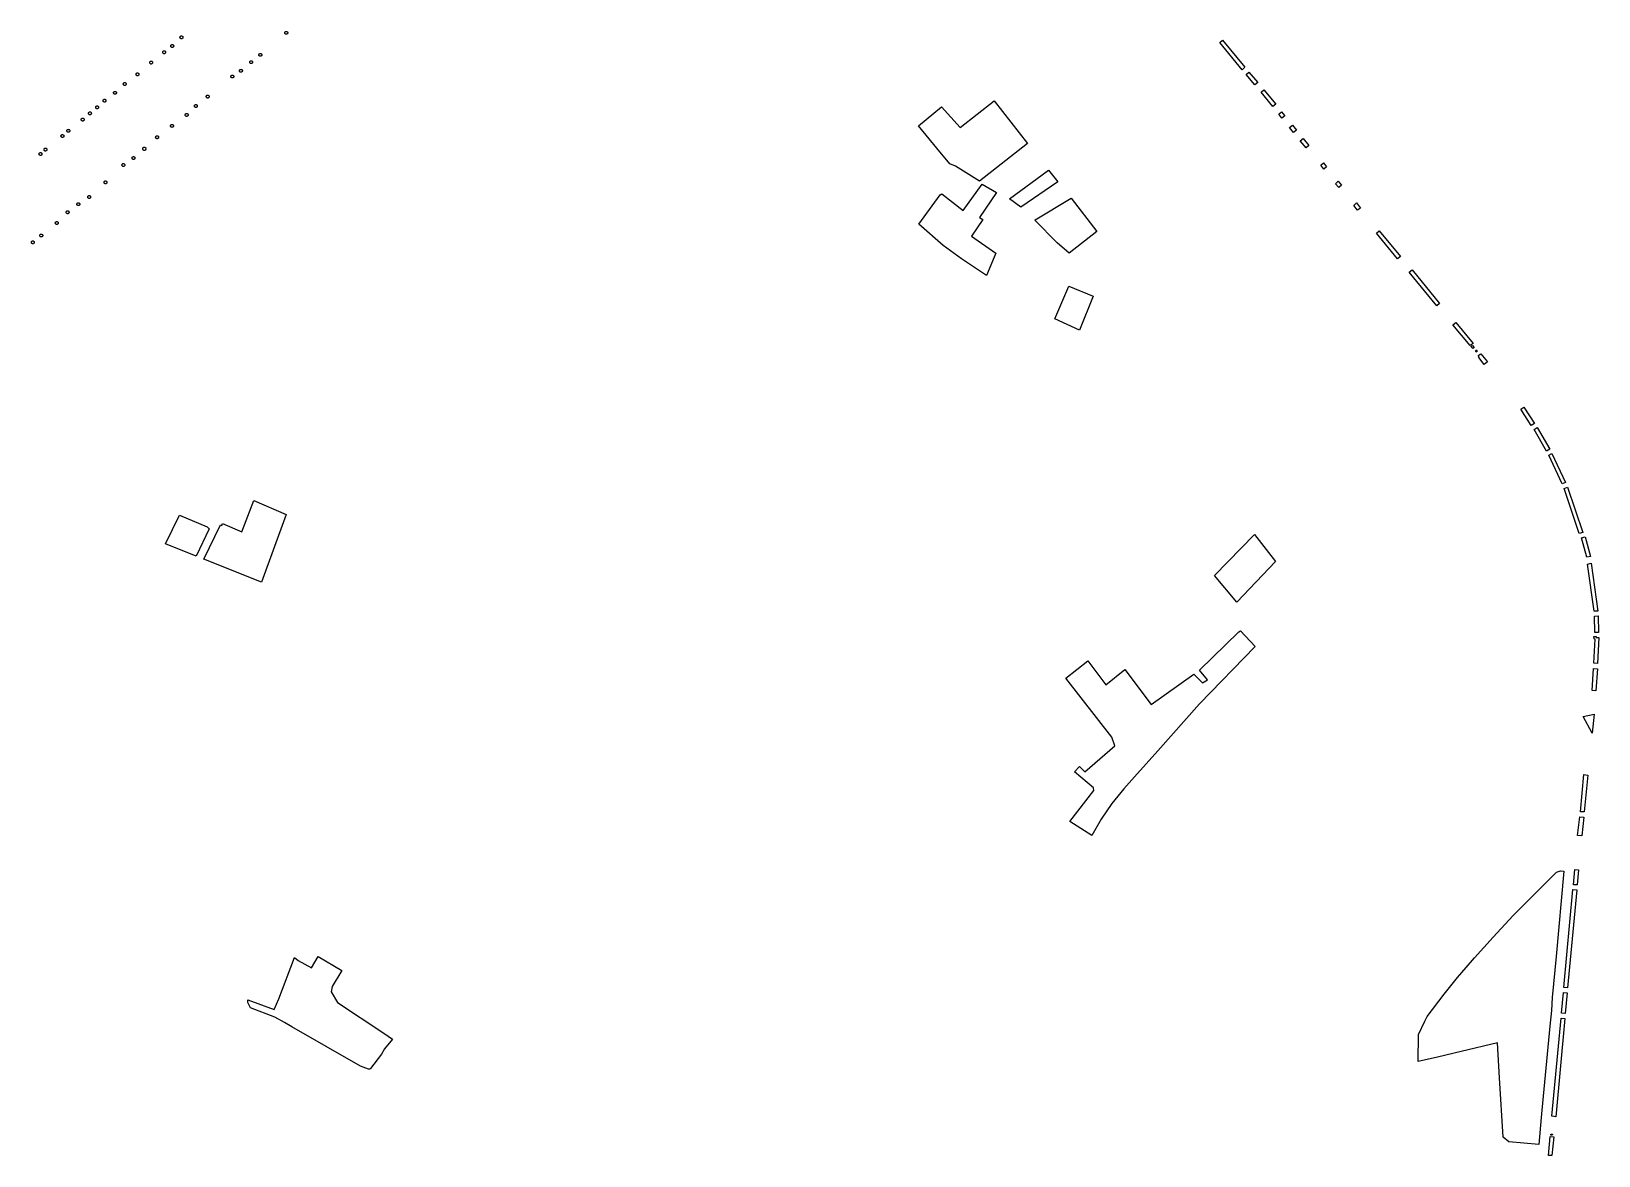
# Model space of a CAD drawing. Header units: millimetres. Extents: x 734061 to 736248, y 4017837 to 4020740.
# Drawn here: x 735692 to 736248, y 4019366 to 4019765 of the extents above; entities that cross this region are included whole.
import ezdxf

# ---------------------------------------------------------------- set-up
doc = ezdxf.new("R2010")
doc.units = ezdxf.units.MM
for name, color, linetype, true_color in [('bolvar', 143, 'Continuous', 0x3faae0), ('lachaki', 215, 'Continuous', 0xa953ac), ('park', 3, 'Continuous', 0x1ffa07)]:
    doc.layers.add(name, color=color, linetype=linetype, true_color=true_color)

msp = doc.modelspace()

# ---------------------------------------------------------------- linework, layer by layer
at = {"layer": 'bolvar'}
for points in [[(735783.28, 4019764.03), (735783.27, 4019763.93), (735783.25, 4019763.85), (735783.21, 4019763.77), (735783.16, 4019763.69), (735783.09, 4019763.63), (735783.02, 4019763.58), (735782.94, 4019763.54), (735782.85, 4019763.51), (735782.76, 4019763.51), (735782.67, 4019763.51), (735782.58, 4019763.54), (735782.5, 4019763.58), (735782.42, 4019763.63), (735782.36, 4019763.69), (735782.31, 4019763.77), (735782.27, 4019763.85), (735782.25, 4019763.93), (735782.24, 4019764.03), (735782.25, 4019764.12), (735782.27, 4019764.2), (735782.31, 4019764.28), (735782.36, 4019764.36), (735782.42, 4019764.42), (735782.5, 4019764.48), (735782.58, 4019764.51), (735782.67, 4019764.54), (735782.76, 4019764.54), (735782.85, 4019764.54), (735782.94, 4019764.51), (735783.02, 4019764.48), (735783.09, 4019764.42), (735783.16, 4019764.36), (735783.21, 4019764.28), (735783.25, 4019764.2), (735783.27, 4019764.12)], [(735742.89, 4019759.35), (735742.89, 4019759.26), (735742.86, 4019759.17), (735742.82, 4019759.09), (735742.77, 4019759.02), (735742.71, 4019758.95), (735742.63, 4019758.9), (735742.55, 4019758.86), (735742.46, 4019758.84), (735742.37, 4019758.83), (735742.28, 4019758.84), (735742.2, 4019758.86), (735742.11, 4019758.9), (735742.04, 4019758.95), (735741.98, 4019759.02), (735741.92, 4019759.09), (735741.89, 4019759.17), (735741.86, 4019759.26), (735741.85, 4019759.35), (735741.86, 4019759.44), (735741.89, 4019759.53), (735741.92, 4019759.61), (735741.98, 4019759.69), (735742.04, 4019759.75), (735742.11, 4019759.8), (735742.2, 4019759.84), (735742.28, 4019759.86), (735742.37, 4019759.87), (735742.46, 4019759.86), (735742.55, 4019759.84), (735742.63, 4019759.8), (735742.71, 4019759.75), (735742.77, 4019759.69), (735742.82, 4019759.61), (735742.86, 4019759.53), (735742.89, 4019759.44)], [(735746.15, 4019762.41), (735746.14, 4019762.32), (735746.12, 4019762.24), (735746.08, 4019762.15), (735746.03, 4019762.08), (735745.96, 4019762.02), (735745.89, 4019761.96), (735745.81, 4019761.93), (735745.72, 4019761.9), (735745.63, 4019761.89), (735745.54, 4019761.9), (735745.45, 4019761.93), (735745.37, 4019761.96), (735745.3, 4019762.02), (735745.23, 4019762.08), (735745.18, 4019762.15), (735745.14, 4019762.24), (735745.12, 4019762.32), (735745.11, 4019762.41), (735745.12, 4019762.5), (735745.14, 4019762.59), (735745.18, 4019762.67), (735745.23, 4019762.75), (735745.3, 4019762.81), (735745.37, 4019762.86), (735745.45, 4019762.9), (735745.54, 4019762.93), (735745.63, 4019762.93), (735745.72, 4019762.93), (735745.81, 4019762.9), (735745.89, 4019762.86), (735745.96, 4019762.81), (735746.03, 4019762.75), (735746.08, 4019762.67), (735746.12, 4019762.59), (735746.14, 4019762.5)], [(736114.46, 4019761.44), (736122.3, 4019751.87), (736121.33, 4019750.97), (736113.44, 4019760.62)], [(735735.43, 4019753.49), (735735.42, 4019753.4), (735735.4, 4019753.32), (735735.36, 4019753.23), (735735.31, 4019753.16), (735735.25, 4019753.1), (735735.17, 4019753.04), (735735.09, 4019753.01), (735735, 4019752.98), (735734.91, 4019752.97), (735734.82, 4019752.98), (735734.73, 4019753.01), (735734.65, 4019753.04), (735734.58, 4019753.1), (735734.51, 4019753.16), (735734.46, 4019753.23), (735734.42, 4019753.32), (735734.4, 4019753.4), (735734.39, 4019753.49), (735734.4, 4019753.58), (735734.42, 4019753.67), (735734.46, 4019753.75), (735734.51, 4019753.83), (735734.58, 4019753.89), (735734.65, 4019753.94), (735734.73, 4019753.98), (735734.82, 4019754.01), (735734.91, 4019754.01), (735735, 4019754.01), (735735.09, 4019753.98), (735735.17, 4019753.94), (735735.25, 4019753.89), (735735.31, 4019753.83), (735735.36, 4019753.75), (735735.4, 4019753.67), (735735.42, 4019753.58)], [(735740.04, 4019757.14), (735740.03, 4019757.05), (735740.01, 4019756.96), (735739.97, 4019756.88), (735739.92, 4019756.8), (735739.86, 4019756.74), (735739.78, 4019756.69), (735739.7, 4019756.65), (735739.61, 4019756.62), (735739.52, 4019756.62), (735739.43, 4019756.62), (735739.34, 4019756.65), (735739.26, 4019756.69), (735739.19, 4019756.74), (735739.12, 4019756.8), (735739.07, 4019756.88), (735739.03, 4019756.96), (735739.01, 4019757.05), (735739, 4019757.14), (735739.01, 4019757.23), (735739.03, 4019757.31), (735739.07, 4019757.4), (735739.12, 4019757.47), (735739.19, 4019757.53), (735739.26, 4019757.59), (735739.34, 4019757.62), (735739.43, 4019757.65), (735739.52, 4019757.66), (735739.61, 4019757.65), (735739.7, 4019757.62), (735739.78, 4019757.59), (735739.86, 4019757.53), (735739.92, 4019757.47), (735739.97, 4019757.4), (735740.01, 4019757.31), (735740.03, 4019757.23)], [(735770.85, 4019753.63), (735770.84, 4019753.54), (735770.82, 4019753.45), (735770.78, 4019753.37), (735770.73, 4019753.3), (735770.66, 4019753.23), (735770.59, 4019753.18), (735770.51, 4019753.14), (735770.42, 4019753.12), (735770.33, 4019753.11), (735770.24, 4019753.12), (735770.15, 4019753.14), (735770.07, 4019753.18), (735770, 4019753.23), (735769.93, 4019753.3), (735769.88, 4019753.37), (735769.84, 4019753.45), (735769.82, 4019753.54), (735769.81, 4019753.63), (735769.82, 4019753.72), (735769.84, 4019753.81), (735769.88, 4019753.89), (735769.93, 4019753.96), (735770, 4019754.03), (735770.07, 4019754.08), (735770.15, 4019754.12), (735770.24, 4019754.14), (735770.33, 4019754.15), (735770.42, 4019754.14), (735770.51, 4019754.12), (735770.59, 4019754.08), (735770.66, 4019754.03), (735770.73, 4019753.96), (735770.78, 4019753.89), (735770.82, 4019753.81), (735770.84, 4019753.72)], [(735774.1, 4019756.22), (735774.09, 4019756.13), (735774.07, 4019756.04), (735774.03, 4019755.96), (735773.98, 4019755.89), (735773.91, 4019755.82), (735773.84, 4019755.77), (735773.75, 4019755.73), (735773.67, 4019755.71), (735773.58, 4019755.7), (735773.49, 4019755.71), (735773.4, 4019755.73), (735773.32, 4019755.77), (735773.24, 4019755.82), (735773.18, 4019755.89), (735773.13, 4019755.96), (735773.09, 4019756.04), (735773.07, 4019756.13), (735773.06, 4019756.22), (735773.07, 4019756.31), (735773.09, 4019756.4), (735773.13, 4019756.48), (735773.18, 4019756.55), (735773.24, 4019756.62), (735773.32, 4019756.67), (735773.4, 4019756.71), (735773.49, 4019756.73), (735773.58, 4019756.74), (735773.67, 4019756.73), (735773.75, 4019756.71), (735773.84, 4019756.67), (735773.91, 4019756.62), (735773.98, 4019756.55), (735774.03, 4019756.48), (735774.07, 4019756.4), (735774.09, 4019756.31)], [(735730.58, 4019749.32), (735730.57, 4019749.23), (735730.55, 4019749.14), (735730.51, 4019749.06), (735730.46, 4019748.99), (735730.39, 4019748.92), (735730.32, 4019748.87), (735730.23, 4019748.83), (735730.15, 4019748.81), (735730.06, 4019748.8), (735729.97, 4019748.81), (735729.88, 4019748.83), (735729.8, 4019748.87), (735729.72, 4019748.92), (735729.66, 4019748.99), (735729.61, 4019749.06), (735729.57, 4019749.14), (735729.55, 4019749.23), (735729.54, 4019749.32), (735729.55, 4019749.41), (735729.57, 4019749.5), (735729.61, 4019749.58), (735729.66, 4019749.65), (735729.72, 4019749.72), (735729.8, 4019749.77), (735729.88, 4019749.81), (735729.97, 4019749.83), (735730.06, 4019749.84), (735730.15, 4019749.83), (735730.23, 4019749.81), (735730.32, 4019749.77), (735730.39, 4019749.72), (735730.46, 4019749.65), (735730.51, 4019749.58), (735730.55, 4019749.5), (735730.57, 4019749.41)], [(735764.18, 4019748.55), (735764.17, 4019748.46), (735764.15, 4019748.37), (735764.11, 4019748.29), (735764.06, 4019748.21), (735764, 4019748.15), (735763.92, 4019748.1), (735763.84, 4019748.06), (735763.75, 4019748.03), (735763.66, 4019748.03), (735763.57, 4019748.03), (735763.48, 4019748.06), (735763.4, 4019748.1), (735763.33, 4019748.15), (735763.26, 4019748.21), (735763.21, 4019748.29), (735763.17, 4019748.37), (735763.15, 4019748.46), (735763.14, 4019748.55), (735763.15, 4019748.64), (735763.17, 4019748.72), (735763.21, 4019748.81), (735763.26, 4019748.88), (735763.33, 4019748.94), (735763.4, 4019749), (735763.48, 4019749.03), (735763.57, 4019749.06), (735763.66, 4019749.07), (735763.75, 4019749.06), (735763.84, 4019749.03), (735763.92, 4019749), (735764, 4019748.94), (735764.06, 4019748.88), (735764.11, 4019748.81), (735764.15, 4019748.72), (735764.17, 4019748.64)], [(735767.23, 4019750.58), (735767.22, 4019750.49), (735767.2, 4019750.4), (735767.16, 4019750.32), (735767.11, 4019750.24), (735767.04, 4019750.18), (735766.97, 4019750.13), (735766.88, 4019750.09), (735766.8, 4019750.07), (735766.71, 4019750.06), (735766.62, 4019750.07), (735766.53, 4019750.09), (735766.45, 4019750.13), (735766.37, 4019750.18), (735766.31, 4019750.24), (735766.26, 4019750.32), (735766.22, 4019750.4), (735766.2, 4019750.49), (735766.19, 4019750.58), (735766.2, 4019750.67), (735766.22, 4019750.76), (735766.26, 4019750.84), (735766.31, 4019750.91), (735766.37, 4019750.98), (735766.45, 4019751.03), (735766.53, 4019751.07), (735766.62, 4019751.09), (735766.71, 4019751.1), (735766.8, 4019751.09), (735766.88, 4019751.07), (735766.97, 4019751.03), (735767.04, 4019750.98), (735767.11, 4019750.91), (735767.16, 4019750.84), (735767.2, 4019750.76), (735767.22, 4019750.67)], [(736123.78, 4019750.14), (736126.87, 4019746.43), (736125.81, 4019745.59), (736122.77, 4019749.32)], [(735722.61, 4019742.77), (735722.6, 4019742.68), (735722.58, 4019742.6), (735722.54, 4019742.51), (735722.49, 4019742.44), (735722.43, 4019742.38), (735722.35, 4019742.32), (735722.27, 4019742.29), (735722.18, 4019742.26), (735722.09, 4019742.25), (735722, 4019742.26), (735721.92, 4019742.29), (735721.83, 4019742.32), (735721.76, 4019742.38), (735721.7, 4019742.44), (735721.64, 4019742.51), (735721.6, 4019742.6), (735721.58, 4019742.68), (735721.57, 4019742.77), (735721.58, 4019742.86), (735721.6, 4019742.95), (735721.64, 4019743.03), (735721.7, 4019743.11), (735721.76, 4019743.17), (735721.83, 4019743.22), (735721.92, 4019743.26), (735722, 4019743.29), (735722.09, 4019743.29), (735722.18, 4019743.29), (735722.27, 4019743.26), (735722.35, 4019743.22), (735722.43, 4019743.17), (735722.49, 4019743.11), (735722.54, 4019743.03), (735722.58, 4019742.95), (735722.6, 4019742.86)], [(735726.07, 4019745.88), (735726.06, 4019745.79), (735726.04, 4019745.7), (735726, 4019745.62), (735725.95, 4019745.55), (735725.89, 4019745.48), (735725.81, 4019745.43), (735725.73, 4019745.39), (735725.64, 4019745.37), (735725.55, 4019745.36), (735725.46, 4019745.37), (735725.37, 4019745.39), (735725.29, 4019745.43), (735725.22, 4019745.48), (735725.15, 4019745.55), (735725.1, 4019745.62), (735725.06, 4019745.7), (735725.04, 4019745.79), (735725.03, 4019745.88), (735725.04, 4019745.97), (735725.06, 4019746.06), (735725.1, 4019746.14), (735725.15, 4019746.21), (735725.22, 4019746.28), (735725.29, 4019746.33), (735725.37, 4019746.37), (735725.46, 4019746.39), (735725.55, 4019746.4), (735725.64, 4019746.39), (735725.73, 4019746.37), (735725.81, 4019746.33), (735725.89, 4019746.28), (735725.95, 4019746.21), (735726, 4019746.14), (735726.04, 4019746.06), (735726.06, 4019745.97)], [(735755.47, 4019741.44), (735755.46, 4019741.35), (735755.44, 4019741.26), (735755.4, 4019741.18), (735755.34, 4019741.1), (735755.28, 4019741.04), (735755.21, 4019740.99), (735755.12, 4019740.95), (735755.04, 4019740.92), (735754.95, 4019740.92), (735754.86, 4019740.92), (735754.77, 4019740.95), (735754.69, 4019740.99), (735754.61, 4019741.04), (735754.55, 4019741.1), (735754.5, 4019741.18), (735754.46, 4019741.26), (735754.44, 4019741.35), (735754.43, 4019741.44), (735754.44, 4019741.53), (735754.46, 4019741.61), (735754.5, 4019741.7), (735754.55, 4019741.77), (735754.61, 4019741.83), (735754.69, 4019741.89), (735754.77, 4019741.92), (735754.86, 4019741.95), (735754.95, 4019741.96), (735755.04, 4019741.95), (735755.12, 4019741.92), (735755.21, 4019741.89), (735755.28, 4019741.83), (735755.34, 4019741.77), (735755.4, 4019741.7), (735755.44, 4019741.61), (735755.46, 4019741.53)], [(736128.09, 4019743.05), (736129.1, 4019743.88), (736133.25, 4019738.73), (736132.26, 4019737.94)], [(735713.75, 4019735.49), (735713.74, 4019735.4), (735713.72, 4019735.32), (735713.68, 4019735.23), (735713.63, 4019735.16), (735713.56, 4019735.1), (735713.49, 4019735.04), (735713.41, 4019735.01), (735713.32, 4019734.98), (735713.23, 4019734.97), (735713.14, 4019734.98), (735713.05, 4019735.01), (735712.97, 4019735.04), (735712.89, 4019735.1), (735712.83, 4019735.16), (735712.78, 4019735.23), (735712.74, 4019735.32), (735712.72, 4019735.4), (735712.71, 4019735.49), (735712.72, 4019735.58), (735712.74, 4019735.67), (735712.78, 4019735.75), (735712.83, 4019735.83), (735712.89, 4019735.89), (735712.97, 4019735.94), (735713.05, 4019735.98), (735713.14, 4019736.01), (735713.23, 4019736.01), (735713.32, 4019736.01), (735713.41, 4019735.98), (735713.49, 4019735.94), (735713.56, 4019735.89), (735713.63, 4019735.83), (735713.68, 4019735.75), (735713.72, 4019735.67), (735713.74, 4019735.58)], [(735716.29, 4019737.63), (735716.28, 4019737.54), (735716.26, 4019737.45), (735716.22, 4019737.37), (735716.17, 4019737.3), (735716.1, 4019737.23), (735716.03, 4019737.18), (735715.94, 4019737.14), (735715.86, 4019737.12), (735715.77, 4019737.11), (735715.68, 4019737.12), (735715.59, 4019737.14), (735715.51, 4019737.18), (735715.43, 4019737.23), (735715.37, 4019737.3), (735715.32, 4019737.37), (735715.28, 4019737.45), (735715.26, 4019737.54), (735715.25, 4019737.63), (735715.26, 4019737.72), (735715.28, 4019737.81), (735715.32, 4019737.89), (735715.37, 4019737.97), (735715.43, 4019738.03), (735715.51, 4019738.08), (735715.59, 4019738.12), (735715.68, 4019738.14), (735715.77, 4019738.15), (735715.86, 4019738.14), (735715.94, 4019738.12), (735716.03, 4019738.08), (735716.1, 4019738.03), (735716.17, 4019737.97), (735716.22, 4019737.89), (735716.26, 4019737.81), (735716.28, 4019737.72)], [(735718.91, 4019740), (735718.9, 4019739.91), (735718.88, 4019739.82), (735718.84, 4019739.74), (735718.79, 4019739.67), (735718.72, 4019739.6), (735718.65, 4019739.55), (735718.57, 4019739.51), (735718.48, 4019739.49), (735718.39, 4019739.48), (735718.3, 4019739.49), (735718.21, 4019739.51), (735718.13, 4019739.55), (735718.05, 4019739.6), (735717.99, 4019739.67), (735717.94, 4019739.74), (735717.9, 4019739.82), (735717.88, 4019739.91), (735717.87, 4019740), (735717.88, 4019740.09), (735717.9, 4019740.18), (735717.94, 4019740.26), (735717.99, 4019740.33), (735718.05, 4019740.4), (735718.13, 4019740.45), (735718.21, 4019740.49), (735718.3, 4019740.51), (735718.39, 4019740.52), (735718.48, 4019740.51), (735718.57, 4019740.49), (735718.65, 4019740.45), (735718.72, 4019740.4), (735718.79, 4019740.33), (735718.84, 4019740.26), (735718.88, 4019740.18), (735718.9, 4019740.09)], [(735751.26, 4019738.11), (735751.25, 4019738.02), (735751.23, 4019737.93), (735751.19, 4019737.85), (735751.14, 4019737.77), (735751.08, 4019737.71), (735751, 4019737.66), (735750.92, 4019737.62), (735750.83, 4019737.6), (735750.74, 4019737.59), (735750.65, 4019737.6), (735750.57, 4019737.62), (735750.48, 4019737.66), (735750.41, 4019737.71), (735750.35, 4019737.77), (735750.29, 4019737.85), (735750.25, 4019737.93), (735750.23, 4019738.02), (735750.22, 4019738.11), (735750.23, 4019738.2), (735750.25, 4019738.29), (735750.29, 4019738.37), (735750.35, 4019738.44), (735750.41, 4019738.51), (735750.48, 4019738.56), (735750.57, 4019738.6), (735750.65, 4019738.62), (735750.74, 4019738.63), (735750.83, 4019738.62), (735750.92, 4019738.6), (735751, 4019738.56), (735751.08, 4019738.51), (735751.14, 4019738.44), (735751.19, 4019738.37), (735751.23, 4019738.29), (735751.25, 4019738.2)], [(736135.29, 4019736.06), (736136.45, 4019734.58), (736135.42, 4019733.83), (736134.3, 4019735.2)], [(735711.18, 4019733.31), (735711.17, 4019733.22), (735711.15, 4019733.13), (735711.11, 4019733.05), (735711.06, 4019732.97), (735710.99, 4019732.91), (735710.92, 4019732.86), (735710.84, 4019732.82), (735710.75, 4019732.79), (735710.66, 4019732.79), (735710.57, 4019732.79), (735710.48, 4019732.82), (735710.4, 4019732.86), (735710.32, 4019732.91), (735710.26, 4019732.97), (735710.21, 4019733.05), (735710.17, 4019733.13), (735710.15, 4019733.22), (735710.14, 4019733.31), (735710.15, 4019733.4), (735710.17, 4019733.48), (735710.21, 4019733.57), (735710.26, 4019733.64), (735710.32, 4019733.7), (735710.4, 4019733.76), (735710.48, 4019733.79), (735710.57, 4019733.82), (735710.66, 4019733.83), (735710.75, 4019733.82), (735710.84, 4019733.79), (735710.92, 4019733.76), (735710.99, 4019733.7), (735711.06, 4019733.64), (735711.11, 4019733.57), (735711.15, 4019733.48), (735711.17, 4019733.4)], [(735742.82, 4019731.06), (735742.81, 4019730.97), (735742.78, 4019730.88), (735742.75, 4019730.8), (735742.69, 4019730.73), (735742.63, 4019730.66), (735742.56, 4019730.61), (735742.47, 4019730.57), (735742.39, 4019730.55), (735742.3, 4019730.54), (735742.21, 4019730.55), (735742.12, 4019730.57), (735742.04, 4019730.61), (735741.96, 4019730.66), (735741.9, 4019730.73), (735741.85, 4019730.8), (735741.81, 4019730.88), (735741.78, 4019730.97), (735741.78, 4019731.06), (735741.78, 4019731.15), (735741.81, 4019731.24), (735741.85, 4019731.32), (735741.9, 4019731.39), (735741.96, 4019731.46), (735742.04, 4019731.51), (735742.12, 4019731.55), (735742.21, 4019731.57), (735742.3, 4019731.58), (735742.39, 4019731.57), (735742.47, 4019731.55), (735742.56, 4019731.51), (735742.63, 4019731.46), (735742.69, 4019731.39), (735742.75, 4019731.32), (735742.78, 4019731.24), (735742.81, 4019731.15)], [(735748, 4019734.94), (735747.99, 4019734.85), (735747.97, 4019734.76), (735747.93, 4019734.68), (735747.88, 4019734.61), (735747.82, 4019734.54), (735747.74, 4019734.49), (735747.66, 4019734.45), (735747.57, 4019734.43), (735747.48, 4019734.42), (735747.39, 4019734.43), (735747.3, 4019734.45), (735747.22, 4019734.49), (735747.15, 4019734.54), (735747.08, 4019734.61), (735747.03, 4019734.68), (735746.99, 4019734.76), (735746.97, 4019734.85), (735746.96, 4019734.94), (735746.97, 4019735.03), (735746.99, 4019735.12), (735747.03, 4019735.2), (735747.08, 4019735.28), (735747.15, 4019735.34), (735747.22, 4019735.39), (735747.3, 4019735.43), (735747.39, 4019735.45), (735747.48, 4019735.46), (735747.57, 4019735.45), (735747.66, 4019735.43), (735747.74, 4019735.39), (735747.82, 4019735.34), (735747.88, 4019735.28), (735747.93, 4019735.2), (735747.97, 4019735.12), (735747.99, 4019735.03)], [(736138.08, 4019730.52), (736139.15, 4019731.37), (736140.58, 4019729.56), (736139.55, 4019728.75)], [(735704, 4019727.46), (735703.99, 4019727.37), (735703.97, 4019727.28), (735703.93, 4019727.2), (735703.88, 4019727.13), (735703.82, 4019727.06), (735703.74, 4019727.01), (735703.66, 4019726.97), (735703.57, 4019726.95), (735703.48, 4019726.94), (735703.39, 4019726.95), (735703.3, 4019726.97), (735703.22, 4019727.01), (735703.15, 4019727.06), (735703.08, 4019727.13), (735703.03, 4019727.2), (735702.99, 4019727.28), (735702.97, 4019727.37), (735702.96, 4019727.46), (735702.97, 4019727.55), (735702.99, 4019727.64), (735703.03, 4019727.72), (735703.08, 4019727.8), (735703.15, 4019727.86), (735703.22, 4019727.91), (735703.3, 4019727.95), (735703.39, 4019727.97), (735703.48, 4019727.98), (735703.57, 4019727.97), (735703.66, 4019727.95), (735703.74, 4019727.91), (735703.82, 4019727.86), (735703.88, 4019727.8), (735703.93, 4019727.72), (735703.97, 4019727.64), (735703.99, 4019727.55)], [(735706.09, 4019729.33), (735706.08, 4019729.24), (735706.06, 4019729.15), (735706.02, 4019729.07), (735705.97, 4019729), (735705.9, 4019728.93), (735705.83, 4019728.88), (735705.75, 4019728.84), (735705.66, 4019728.82), (735705.57, 4019728.81), (735705.48, 4019728.82), (735705.39, 4019728.84), (735705.31, 4019728.88), (735705.23, 4019728.93), (735705.17, 4019729), (735705.12, 4019729.07), (735705.08, 4019729.15), (735705.06, 4019729.24), (735705.05, 4019729.33), (735705.06, 4019729.42), (735705.08, 4019729.51), (735705.12, 4019729.59), (735705.17, 4019729.67), (735705.23, 4019729.73), (735705.31, 4019729.78), (735705.39, 4019729.82), (735705.48, 4019729.84), (735705.57, 4019729.85), (735705.66, 4019729.84), (735705.75, 4019729.82), (735705.83, 4019729.78), (735705.9, 4019729.73), (735705.97, 4019729.67), (735706.02, 4019729.59), (735706.06, 4019729.51), (735706.08, 4019729.42)], [(735737.53, 4019727.03), (735737.52, 4019726.94), (735737.5, 4019726.85), (735737.46, 4019726.77), (735737.41, 4019726.7), (735737.34, 4019726.63), (735737.27, 4019726.58), (735737.19, 4019726.54), (735737.1, 4019726.52), (735737.01, 4019726.51), (735736.92, 4019726.52), (735736.83, 4019726.54), (735736.75, 4019726.58), (735736.67, 4019726.63), (735736.61, 4019726.7), (735736.56, 4019726.77), (735736.52, 4019726.85), (735736.5, 4019726.94), (735736.49, 4019727.03), (735736.5, 4019727.12), (735736.52, 4019727.21), (735736.56, 4019727.29), (735736.61, 4019727.37), (735736.67, 4019727.43), (735736.75, 4019727.48), (735736.83, 4019727.52), (735736.92, 4019727.54), (735737.01, 4019727.55), (735737.1, 4019727.54), (735737.19, 4019727.52), (735737.27, 4019727.48), (735737.34, 4019727.43), (735737.41, 4019727.37), (735737.46, 4019727.29), (735737.5, 4019727.21), (735737.52, 4019727.12)], [(736142.97, 4019726.63), (736145.01, 4019724.12), (736144.03, 4019723.31), (736141.97, 4019725.81)], [(735696.24, 4019721.11), (735696.23, 4019721.02), (735696.21, 4019720.93), (735696.17, 4019720.85), (735696.12, 4019720.77), (735696.06, 4019720.71), (735695.98, 4019720.66), (735695.9, 4019720.62), (735695.81, 4019720.59), (735695.72, 4019720.59), (735695.63, 4019720.59), (735695.54, 4019720.62), (735695.46, 4019720.66), (735695.39, 4019720.71), (735695.32, 4019720.77), (735695.27, 4019720.85), (735695.23, 4019720.93), (735695.21, 4019721.02), (735695.2, 4019721.11), (735695.21, 4019721.2), (735695.23, 4019721.28), (735695.27, 4019721.37), (735695.32, 4019721.44), (735695.39, 4019721.5), (735695.46, 4019721.56), (735695.54, 4019721.59), (735695.63, 4019721.62), (735695.72, 4019721.63), (735695.81, 4019721.62), (735695.9, 4019721.59), (735695.98, 4019721.56), (735696.06, 4019721.5), (735696.12, 4019721.44), (735696.17, 4019721.37), (735696.21, 4019721.28), (735696.23, 4019721.2)], [(735697.99, 4019722.67), (735697.98, 4019722.58), (735697.96, 4019722.49), (735697.92, 4019722.41), (735697.87, 4019722.34), (735697.81, 4019722.27), (735697.73, 4019722.22), (735697.65, 4019722.18), (735697.56, 4019722.16), (735697.47, 4019722.15), (735697.38, 4019722.16), (735697.29, 4019722.18), (735697.21, 4019722.22), (735697.14, 4019722.27), (735697.07, 4019722.34), (735697.02, 4019722.41), (735696.98, 4019722.49), (735696.96, 4019722.58), (735696.95, 4019722.67), (735696.96, 4019722.76), (735696.98, 4019722.85), (735697.02, 4019722.93), (735697.07, 4019723.01), (735697.14, 4019723.07), (735697.21, 4019723.12), (735697.29, 4019723.16), (735697.38, 4019723.18), (735697.47, 4019723.19), (735697.56, 4019723.18), (735697.65, 4019723.16), (735697.73, 4019723.12), (735697.81, 4019723.07), (735697.87, 4019723.01), (735697.92, 4019722.93), (735697.96, 4019722.85), (735697.98, 4019722.76)], [(735729.18, 4019719.67), (735729.18, 4019719.58), (735729.15, 4019719.49), (735729.11, 4019719.41), (735729.06, 4019719.33), (735729, 4019719.27), (735728.92, 4019719.22), (735728.84, 4019719.18), (735728.75, 4019719.15), (735728.66, 4019719.15), (735728.57, 4019719.15), (735728.49, 4019719.18), (735728.4, 4019719.22), (735728.33, 4019719.27), (735728.27, 4019719.33), (735728.21, 4019719.41), (735728.18, 4019719.49), (735728.15, 4019719.58), (735728.14, 4019719.67), (735728.15, 4019719.76), (735728.18, 4019719.84), (735728.21, 4019719.93), (735728.27, 4019720), (735728.33, 4019720.06), (735728.4, 4019720.12), (735728.49, 4019720.15), (735728.57, 4019720.18), (735728.66, 4019720.19), (735728.75, 4019720.18), (735728.84, 4019720.15), (735728.92, 4019720.12), (735729, 4019720.06), (735729.06, 4019720), (735729.11, 4019719.93), (735729.15, 4019719.84), (735729.18, 4019719.76)], [(735732.5, 4019723.53), (735732.6, 4019723.52), (735732.7, 4019723.49), (735732.79, 4019723.45), (735732.88, 4019723.39), (735732.95, 4019723.32), (735733.01, 4019723.24), (735733.05, 4019723.14), (735733.08, 4019723.04), (735733.09, 4019722.94), (735733.08, 4019722.84), (735733.05, 4019722.74), (735733.01, 4019722.65), (735732.95, 4019722.56), (735732.88, 4019722.49), (735732.79, 4019722.43), (735732.7, 4019722.39), (735732.6, 4019722.36), (735732.5, 4019722.35), (735732.4, 4019722.36), (735732.3, 4019722.39), (735732.2, 4019722.43), (735732.12, 4019722.49), (735732.05, 4019722.56), (735731.99, 4019722.65), (735731.94, 4019722.74), (735731.92, 4019722.84), (735731.91, 4019722.94), (735731.92, 4019723.04), (735731.94, 4019723.14), (735731.99, 4019723.24), (735732.05, 4019723.32), (735732.12, 4019723.39), (735732.2, 4019723.45), (735732.3, 4019723.49), (735732.4, 4019723.52)], [(735725.59, 4019717.21), (735725.59, 4019717.12), (735725.56, 4019717.03), (735725.52, 4019716.95), (735725.47, 4019716.88), (735725.41, 4019716.81), (735725.33, 4019716.76), (735725.25, 4019716.72), (735725.16, 4019716.7), (735725.07, 4019716.69), (735724.98, 4019716.7), (735724.9, 4019716.72), (735724.81, 4019716.76), (735724.74, 4019716.81), (735724.68, 4019716.88), (735724.62, 4019716.95), (735724.59, 4019717.03), (735724.56, 4019717.12), (735724.55, 4019717.21), (735724.56, 4019717.3), (735724.59, 4019717.39), (735724.62, 4019717.47), (735724.68, 4019717.54), (735724.74, 4019717.61), (735724.81, 4019717.66), (735724.9, 4019717.7), (735724.98, 4019717.72), (735725.07, 4019717.73), (735725.16, 4019717.72), (735725.25, 4019717.7), (735725.33, 4019717.66), (735725.41, 4019717.61), (735725.47, 4019717.54), (735725.52, 4019717.47), (735725.56, 4019717.39), (735725.59, 4019717.3)], [(736150.18, 4019717.97), (736151.3, 4019716.58), (736150.34, 4019715.78), (736149.22, 4019717.11)], [(735719.25, 4019711.07), (735719.24, 4019710.98), (735719.22, 4019710.9), (735719.18, 4019710.81), (735719.13, 4019710.74), (735719.06, 4019710.67), (735718.99, 4019710.62), (735718.91, 4019710.58), (735718.82, 4019710.56), (735718.73, 4019710.55), (735718.64, 4019710.56), (735718.55, 4019710.58), (735718.47, 4019710.62), (735718.4, 4019710.67), (735718.33, 4019710.74), (735718.28, 4019710.81), (735718.24, 4019710.9), (735718.22, 4019710.98), (735718.21, 4019711.07), (735718.22, 4019711.16), (735718.24, 4019711.25), (735718.28, 4019711.33), (735718.33, 4019711.41), (735718.4, 4019711.47), (735718.47, 4019711.52), (735718.55, 4019711.56), (735718.64, 4019711.58), (735718.73, 4019711.59), (735718.82, 4019711.58), (735718.91, 4019711.56), (735718.99, 4019711.52), (735719.06, 4019711.47), (735719.13, 4019711.41), (735719.18, 4019711.33), (735719.22, 4019711.25), (735719.24, 4019711.16)], [(736155.43, 4019711.44), (736156.56, 4019710.05), (736155.59, 4019709.25), (736154.47, 4019710.58)], [(735709.63, 4019703.32), (735709.62, 4019703.23), (735709.6, 4019703.15), (735709.56, 4019703.06), (735709.51, 4019702.99), (735709.44, 4019702.93), (735709.37, 4019702.87), (735709.29, 4019702.84), (735709.2, 4019702.81), (735709.11, 4019702.81), (735709.02, 4019702.81), (735708.93, 4019702.84), (735708.85, 4019702.87), (735708.77, 4019702.93), (735708.71, 4019702.99), (735708.66, 4019703.06), (735708.62, 4019703.15), (735708.6, 4019703.23), (735708.59, 4019703.32), (735708.6, 4019703.41), (735708.62, 4019703.5), (735708.66, 4019703.58), (735708.71, 4019703.66), (735708.77, 4019703.72), (735708.85, 4019703.77), (735708.93, 4019703.81), (735709.02, 4019703.84), (735709.11, 4019703.84), (735709.2, 4019703.84), (735709.29, 4019703.81), (735709.37, 4019703.77), (735709.44, 4019703.72), (735709.51, 4019703.66), (735709.56, 4019703.58), (735709.6, 4019703.5), (735709.62, 4019703.41)], [(735713.48, 4019705.87), (735713.48, 4019705.78), (735713.45, 4019705.69), (735713.41, 4019705.61), (735713.36, 4019705.54), (735713.3, 4019705.47), (735713.22, 4019705.42), (735713.14, 4019705.38), (735713.06, 4019705.36), (735712.97, 4019705.35), (735712.87, 4019705.36), (735712.79, 4019705.38), (735712.71, 4019705.42), (735712.63, 4019705.47), (735712.57, 4019705.54), (735712.52, 4019705.61), (735712.48, 4019705.69), (735712.45, 4019705.78), (735712.45, 4019705.87), (735712.45, 4019705.96), (735712.48, 4019706.05), (735712.52, 4019706.13), (735712.57, 4019706.21), (735712.63, 4019706.27), (735712.71, 4019706.32), (735712.79, 4019706.36), (735712.87, 4019706.38), (735712.97, 4019706.39), (735713.06, 4019706.38), (735713.14, 4019706.36), (735713.22, 4019706.32), (735713.3, 4019706.27), (735713.36, 4019706.21), (735713.41, 4019706.13), (735713.45, 4019706.05), (735713.48, 4019705.96)], [(736160.9, 4019702.87), (736161.83, 4019703.78), (736163.28, 4019701.95), (736162.28, 4019701.18)], [(735701.99, 4019696.66), (735701.98, 4019696.57), (735701.96, 4019696.48), (735701.92, 4019696.4), (735701.87, 4019696.33), (735701.8, 4019696.26), (735701.73, 4019696.21), (735701.65, 4019696.17), (735701.56, 4019696.15), (735701.47, 4019696.14), (735701.38, 4019696.15), (735701.29, 4019696.17), (735701.21, 4019696.21), (735701.14, 4019696.26), (735701.07, 4019696.33), (735701.02, 4019696.4), (735700.98, 4019696.48), (735700.96, 4019696.57), (735700.95, 4019696.66), (735700.96, 4019696.75), (735700.98, 4019696.84), (735701.02, 4019696.92), (735701.07, 4019697), (735701.14, 4019697.06), (735701.21, 4019697.11), (735701.29, 4019697.15), (735701.38, 4019697.17), (735701.47, 4019697.18), (735701.56, 4019697.17), (735701.65, 4019697.15), (735701.73, 4019697.11), (735701.8, 4019697.06), (735701.87, 4019697), (735701.92, 4019696.92), (735701.96, 4019696.84), (735701.98, 4019696.75)], [(735705.84, 4019700.47), (735705.83, 4019700.38), (735705.81, 4019700.29), (735705.77, 4019700.21), (735705.72, 4019700.13), (735705.66, 4019700.07), (735705.58, 4019700.02), (735705.5, 4019699.98), (735705.41, 4019699.95), (735705.32, 4019699.95), (735705.23, 4019699.95), (735705.14, 4019699.98), (735705.06, 4019700.02), (735704.99, 4019700.07), (735704.92, 4019700.13), (735704.87, 4019700.21), (735704.83, 4019700.29), (735704.81, 4019700.38), (735704.8, 4019700.47), (735704.81, 4019700.56), (735704.83, 4019700.64), (735704.87, 4019700.73), (735704.92, 4019700.8), (735704.99, 4019700.86), (735705.06, 4019700.92), (735705.14, 4019700.95), (735705.23, 4019700.98), (735705.32, 4019700.99), (735705.41, 4019700.98), (735705.5, 4019700.95), (735705.58, 4019700.92), (735705.66, 4019700.86), (735705.72, 4019700.8), (735705.77, 4019700.73), (735705.81, 4019700.64), (735705.83, 4019700.56)], [(735696.51, 4019692.24), (735696.5, 4019692.15), (735696.47, 4019692.06), (735696.44, 4019691.98), (735696.38, 4019691.9), (735696.32, 4019691.84), (735696.25, 4019691.79), (735696.16, 4019691.75), (735696.08, 4019691.73), (735695.99, 4019691.72), (735695.9, 4019691.73), (735695.81, 4019691.75), (735695.73, 4019691.79), (735695.65, 4019691.84), (735695.59, 4019691.9), (735695.54, 4019691.98), (735695.5, 4019692.06), (735695.47, 4019692.15), (735695.47, 4019692.24), (735695.47, 4019692.33), (735695.5, 4019692.42), (735695.54, 4019692.5), (735695.59, 4019692.57), (735695.65, 4019692.64), (735695.73, 4019692.69), (735695.81, 4019692.73), (735695.9, 4019692.75), (735695.99, 4019692.76), (735696.08, 4019692.75), (735696.16, 4019692.73), (735696.25, 4019692.69), (735696.32, 4019692.64), (735696.38, 4019692.57), (735696.44, 4019692.5), (735696.47, 4019692.42), (735696.5, 4019692.33)], [(736168.97, 4019693.09), (736169.92, 4019693.94), (736177.44, 4019684.82), (736176.45, 4019683.99)], [(735693.51, 4019689.82), (735693.5, 4019689.73), (735693.48, 4019689.64), (735693.44, 4019689.56), (735693.39, 4019689.49), (735693.33, 4019689.42), (735693.25, 4019689.37), (735693.17, 4019689.33), (735693.08, 4019689.31), (735692.99, 4019689.3), (735692.9, 4019689.31), (735692.81, 4019689.33), (735692.73, 4019689.37), (735692.66, 4019689.42), (735692.59, 4019689.49), (735692.54, 4019689.56), (735692.5, 4019689.64), (735692.48, 4019689.73), (735692.47, 4019689.82), (735692.48, 4019689.91), (735692.5, 4019690), (735692.54, 4019690.08), (735692.59, 4019690.15), (735692.66, 4019690.22), (735692.73, 4019690.27), (735692.81, 4019690.31), (735692.9, 4019690.33), (735692.99, 4019690.34), (735693.08, 4019690.33), (735693.17, 4019690.31), (735693.25, 4019690.27), (735693.33, 4019690.22), (735693.39, 4019690.15), (735693.44, 4019690.08), (735693.48, 4019690), (735693.5, 4019689.91)], [(736180.57, 4019679.25), (736181.58, 4019680.05), (736191.3, 4019668.16), (736190.3, 4019667.32)], [(736196.02, 4019660.64), (736197.05, 4019661.48), (736203.17, 4019653.96), (736202.14, 4019653.22)], [(736202.33, 4019652.88), (736202.94, 4019653.23), (736203.52, 4019652.56), (736203.03, 4019652.23)], [(736204.03, 4019651.34), (736204.36, 4019651.7), (736204.62, 4019651.27), (736204.23, 4019650.93)], [(736205.01, 4019649.72), (736205.9, 4019650.36), (736208.28, 4019647.54), (736207.12, 4019646.59), (736205.18, 4019649.04), (736205.3, 4019649.25)], [(736220.06, 4019630.68), (736221.14, 4019631.42), (736224.94, 4019625.64), (736223.79, 4019624.94)], [(736224.78, 4019623.48), (736225.87, 4019624.21), (736230.35, 4019616.53), (736229.15, 4019615.91)], [(736229.96, 4019614.46), (736231.11, 4019615), (736235.87, 4019604.71), (736234.67, 4019604.25)], [(736236.56, 4019603.11), (736242.04, 4019587.1), (736240.72, 4019586.73), (736235.42, 4019602.63)], [(736241.6, 4019585.17), (736242.87, 4019585.48), (736244.76, 4019578.53), (736243.48, 4019578.26)], [(736245, 4019576.17), (736247.34, 4019559.18), (736246.02, 4019559.14), (736243.67, 4019575.88)], [(736247.51, 4019557.52), (736247.61, 4019551.63), (736246.26, 4019551.67), (736246.18, 4019557.43)], [(736247.65, 4019549.91), (736247.22, 4019540.64), (736245.89, 4019540.74), (736246.36, 4019549.29), (736246, 4019549.35), (736245.96, 4019550.19), (736246.77, 4019550.2), (736246.81, 4019549.87)], [(736247.2, 4019538.8), (736246.67, 4019530.98), (736245.3, 4019531.09), (736245.87, 4019538.87)], [(736242.18, 4019521.86), (736246.01, 4019522.72), (736245.3, 4019516.03)], [(736243.8, 4019501.15), (736242.49, 4019488.06), (736241.23, 4019488.15), (736242.44, 4019501.39)], [(736242.38, 4019486.26), (736241.68, 4019479.56), (736240.16, 4019479.68), (736241, 4019486.38)], [(736240.52, 4019467.54), (736240.03, 4019462.25), (736238.69, 4019462.31), (736239.25, 4019467.63)], [(736239.93, 4019460.48), (736236.65, 4019425.75), (736235.31, 4019425.86), (736238.55, 4019460.59)], [(736236.5, 4019423.97), (736235.81, 4019416.73), (736234.53, 4019416.85), (736235.23, 4019424.1)], [(736235.66, 4019414.97), (736232.43, 4019380.14), (736231.09, 4019380.31), (736234.36, 4019415.08)], [(736231.72, 4019373.05), (736231.11, 4019366.34), (736229.86, 4019366.41), (736230.46, 4019373.17)], [(736230.73, 4019373.98), (736231.28, 4019373.97), (736231.21, 4019373.57), (736230.66, 4019373.63)]]:
    msp.add_lwpolyline(points, close=True, dxfattribs=at)
at = {"layer": 'lachaki'}
msp.add_lwpolyline([(736125.68, 4019586.33), (736133.12, 4019576.72), (736119.47, 4019562.42), (736111.57, 4019571.83)], close=True, dxfattribs=at)
at = {"layer": 'park'}
for points in [[(736028.27, 4019711.53), (736019.8, 4019716.77), (736017.86, 4019717.62), (736013.19, 4019723.19), (736006.74, 4019731.1), (736014.92, 4019737.83), (736021.49, 4019730.5), (736033.58, 4019739.95), (736045.31, 4019724.84)], [(736052.82, 4019715.39), (736056.07, 4019711.24), (736042.97, 4019702.26), (736038.94, 4019705.27), (736052.82, 4019715.39)], [(736014.95, 4019706.94), (736022.5, 4019701.15), (736029.23, 4019710.39), (736034.37, 4019707.42), (736028.33, 4019698.63), (736029.56, 4019697.91), (736025.5, 4019691.98), (736034.12, 4019686.02), (736030.76, 4019678.04), (736021.9, 4019683.93), (736015.47, 4019688.67), (736006.87, 4019696.27), (736014.35, 4019706.69), (736014.95, 4019706.94)], [(736060.85, 4019705.5), (736069.92, 4019693.6), (736060.14, 4019686.03), (736055.79, 4019689.6), (736047.88, 4019697.65), (736048.09, 4019697.76)], [(736060.02, 4019674.33), (736068.6, 4019670.77), (736063.72, 4019658.65), (736055.01, 4019662.75)], [(735782.76, 4019593.41), (735773.98, 4019569.43), (735753.52, 4019577.6), (735759.43, 4019589.74), (735760, 4019589.55), (735760.24, 4019590.26), (735767.01, 4019587.34), (735771.27, 4019598.33)], [(735755.5, 4019588.33), (735750.81, 4019578.68), (735739.98, 4019583.09), (735745.01, 4019593.24), (735754.72, 4019589.07)], [(736106.3, 4019526.31), (736091.54, 4019509.76), (736083.26, 4019500.49), (736079.5, 4019496.29), (736075.18, 4019491.12), (736071.38, 4019485.57), (736068.12, 4019479.68), (736060.27, 4019484.71), (736068.81, 4019495.67), (736068.69, 4019496.64), (736061.96, 4019502.31), (736063.79, 4019504.13), (736065.64, 4019502.22), (736076.24, 4019511.53), (736075.19, 4019514.54), (736058.91, 4019535.51), (736066.65, 4019541.56), (736073.08, 4019533.15), (736079.84, 4019538.48), (736089.14, 4019526.11), (736104.3, 4019536.85), (736107.35, 4019533.78), (736109.04, 4019534.87), (736106.24, 4019538.33), (736120.24, 4019551.84), (736120.82, 4019552.25), (736125.96, 4019546.62)], [(736215.87, 4019371.18), (736213.78, 4019372.88), (736212.49, 4019393.94), (736211.85, 4019406.28), (736199, 4019403.25), (736190.59, 4019401.18), (736183.72, 4019399.67), (736183.88, 4019409.27), (736186.08, 4019413.94), (736186.96, 4019415.64), (736192.94, 4019423.52), (736197.65, 4019429.4), (736198.53, 4019430.42), (736203.68, 4019436.37), (736210.24, 4019443.73), (736217.34, 4019451.36), (736232.7, 4019466.75), (736234.08, 4019467.22), (736235.37, 4019467.04), (736232.61, 4019436.91), (736231.21, 4019422.37), (736230.92, 4019417.73), (736230.3, 4019412.18), (736227.54, 4019382.48), (736227.26, 4019379.82), (736226.41, 4019370.25)], [(735802.42, 4019431.9), (735799.02, 4019426.2), (735798.62, 4019424.33), (735800.86, 4019420.56), (735817.38, 4019409.77), (735820.38, 4019407.62), (735817.62, 4019404.22), (735816.47, 4019402.32), (735812.59, 4019397.2), (735812.53, 4019397.13), (735812.46, 4019397.07), (735812.38, 4019397.02), (735812.29, 4019396.99), (735812.2, 4019396.97), (735812.1, 4019396.97), (735812.01, 4019396.98), (735811.92, 4019397), (735809.06, 4019398.03), (735784.76, 4019411.91), (735782.11, 4019413.44), (735778.68, 4019415.37), (735770.15, 4019418.72), (735769.15, 4019420.57), (735769.17, 4019421.48), (735778.54, 4019418.15), (735780.08, 4019421.82), (735785.67, 4019436.57), (735786.96, 4019435.47), (735791.67, 4019432.91), (735794.03, 4019436.86)]]:
    msp.add_lwpolyline(points, close=True, dxfattribs=at)

doc.saveas('drawing.dxf')
